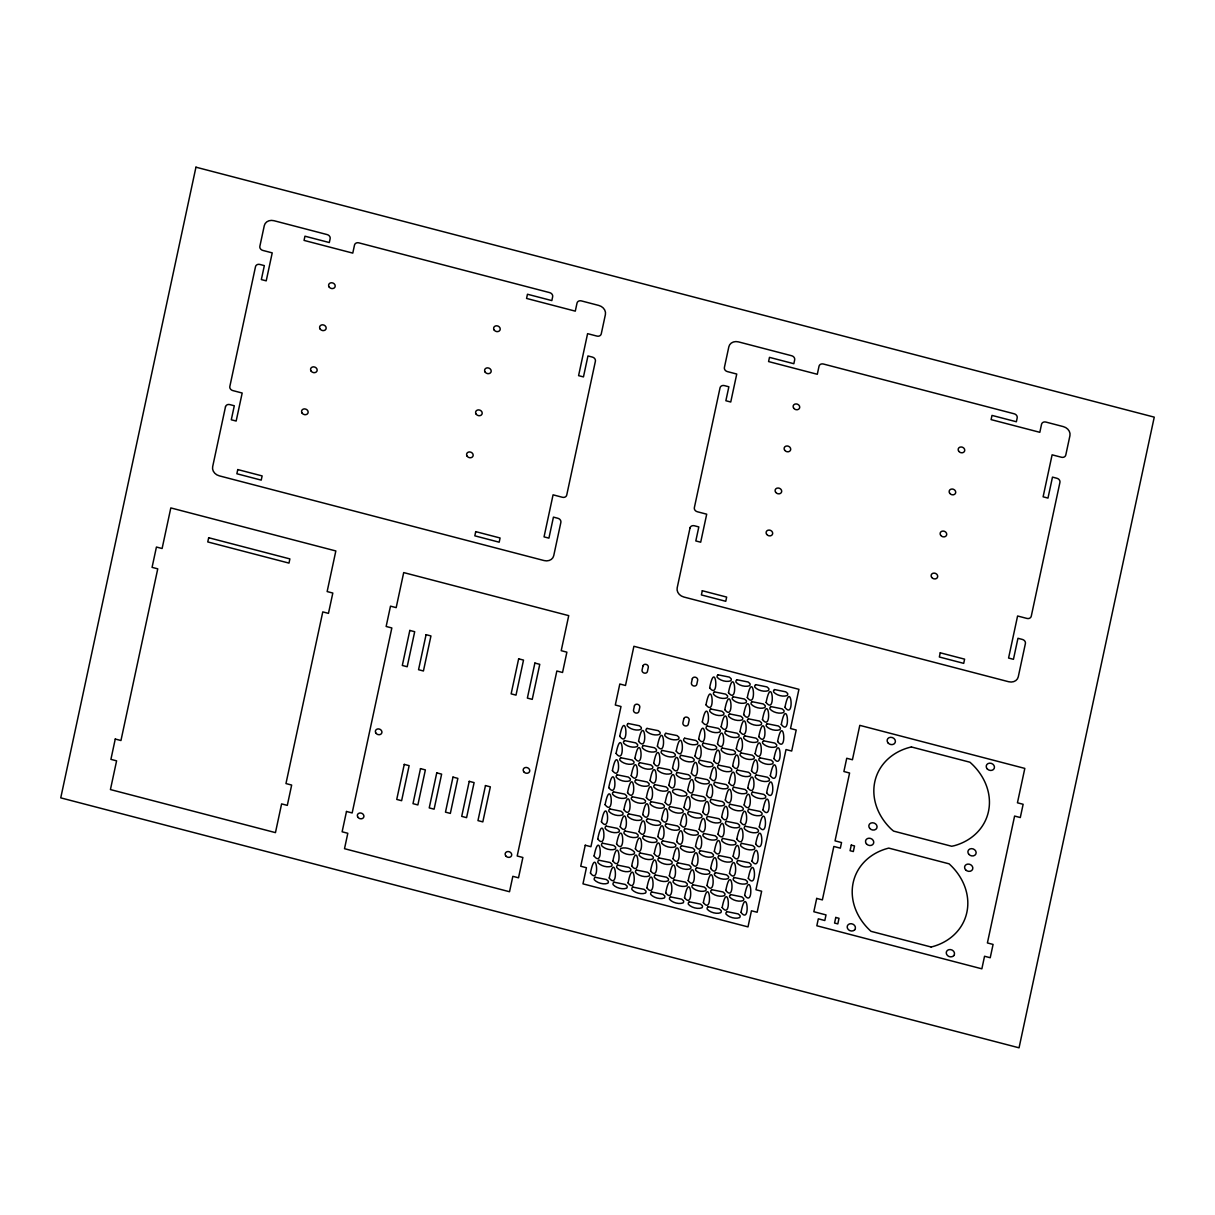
<?xml version="1.0" encoding="UTF-8"?>
<svg xmlns="http://www.w3.org/2000/svg" width="1215" height="1215" viewBox="0 0 1215 1215"><rect width="100%" height="100%" fill="white"/><g stroke="black" fill="none" stroke-linecap="round" stroke-linejoin="round"><path stroke-width="1.5" d="M686.217 795.536C682.162 797.101 675.57 795.309 672.73 792.028A2.658 2.263 21.2 0 1 673.186 789.887C677.226 788.322 683.817 790.13 686.672 793.41A2.658 2.263 21.2 0 1 686.217 795.536M620.88 848.45C624.935 846.885 631.511 848.678 634.367 851.958A2.658 2.263 21.2 0 1 633.911 854.099C629.871 855.664 623.28 853.856 620.425 850.576A2.658 2.263 21.2 0 1 620.88 848.45M590.444 873.053C600.711 886.51 596.292 843.058 590.444 873.053M594.089 855.998C604.356 869.469 599.937 826.003 594.089 855.998M597.75 838.927C608.016 852.383 603.597 808.932 597.75 838.927M601.425 821.796C611.692 835.252 607.272 791.8 601.425 821.796M605.1 804.679C615.367 818.135 610.948 774.684 605.1 804.679M608.745 787.639C619.012 801.095 614.593 757.628 608.745 787.639M612.406 770.553C622.672 784.024 618.253 740.558 612.406 770.553M616.081 753.422C626.348 766.878 621.928 723.426 616.081 753.422M609.247 878.035C619.513 891.491 615.094 848.04 609.247 878.035M619.756 736.305C630.023 749.761 625.604 706.31 619.756 736.305M612.892 860.979C623.158 874.451 618.739 830.984 612.892 860.979M616.552 843.909C626.819 857.365 622.399 813.913 616.552 843.909M620.227 826.777C630.494 840.233 626.074 796.782 620.227 826.777M623.903 809.661C634.169 823.117 629.75 779.666 623.903 809.661M627.548 792.605C637.829 806.077 633.395 762.61 627.548 792.605M631.208 775.534C641.49 789.006 637.055 745.539 631.208 775.534M634.883 758.403C645.15 771.859 640.73 728.408 634.883 758.403M628.064 882.941C638.346 896.397 633.911 852.945 628.064 882.941M638.558 741.287C648.825 754.743 644.406 711.291 638.558 741.287M631.709 865.9C641.991 879.356 637.556 835.89 631.709 865.9M635.369 848.814C645.651 862.285 641.216 818.819 635.369 848.814M639.044 831.683C649.326 845.139 644.892 801.687 639.044 831.683M642.72 814.566C653.002 828.023 648.567 784.571 642.72 814.566M646.38 797.526C656.647 810.982 652.212 767.531 646.38 797.526M650.04 780.44C660.307 793.911 655.872 750.445 650.04 780.44M653.7 763.309C663.982 776.765 659.548 733.313 653.7 763.309M646.896 887.846C657.163 901.302 652.728 857.851 646.896 887.846M657.376 746.192C667.658 759.648 663.223 716.197 657.376 746.192M650.541 870.806C660.808 884.262 656.373 840.81 650.541 870.806M654.202 853.735C664.468 867.191 660.034 823.74 654.202 853.735M657.877 836.588C668.144 850.06 663.709 806.593 657.877 836.588M661.552 819.472C671.819 832.943 667.384 789.477 661.552 819.472M665.197 802.432C675.464 815.888 671.029 772.436 665.197 802.432M668.857 785.361C679.124 798.817 674.69 755.365 668.857 785.361M672.533 768.214C682.8 781.685 678.365 738.219 672.533 768.214M665.698 892.828C675.965 906.299 671.531 862.832 665.698 892.828M676.208 751.098C686.475 764.569 682.04 721.103 676.208 751.098M669.344 875.787C679.61 889.243 675.176 845.792 669.344 875.787M673.004 858.716C683.27 872.173 678.836 828.721 673.004 858.716M676.679 841.57C686.946 855.041 682.511 811.574 676.679 841.57M680.354 824.453C690.621 837.925 686.186 794.458 680.354 824.453M683.999 807.413C694.266 820.869 689.847 777.418 683.999 807.413M687.66 790.342C697.926 803.798 693.507 760.347 687.66 790.342M691.335 773.196C701.602 786.667 697.167 743.2 691.335 773.196M684.531 897.672C694.798 911.128 690.378 867.677 684.531 897.672M695.01 756.079C705.277 769.551 700.842 726.084 695.01 756.079M688.176 880.617C698.443 894.088 694.023 850.622 688.176 880.617M698.655 739.039C708.922 752.495 704.487 709.044 698.655 739.039M691.836 863.546C702.103 877.002 697.683 833.551 691.836 863.546M702.316 721.968C712.582 735.424 708.148 691.973 702.316 721.968M695.512 846.415C705.778 859.871 701.359 816.419 695.512 846.415M705.991 704.822C716.258 718.293 711.823 674.826 705.991 704.822M699.187 829.298C709.454 842.754 705.034 799.303 699.187 829.298M709.651 687.796C719.918 701.252 715.483 657.801 709.651 687.796M702.832 812.243C713.099 825.714 708.679 782.247 702.832 812.243M706.492 795.172C716.759 808.643 712.339 765.177 706.492 795.172M710.168 778.04C720.434 791.497 716.015 748.045 710.168 778.04M703.348 902.578C713.615 916.034 709.196 872.583 703.348 902.578M713.843 760.924C724.11 774.38 719.69 730.929 713.843 760.924M706.993 885.522C717.26 898.994 712.841 855.527 706.993 885.522M717.488 743.884C727.755 757.34 723.335 713.873 717.488 743.884M710.654 868.452C720.92 881.923 716.501 838.456 710.654 868.452M721.148 726.798C731.415 740.269 726.995 696.803 721.148 726.798M714.329 851.32C724.596 864.776 720.176 821.325 714.329 851.32M724.823 709.666C735.09 723.122 730.671 679.671 724.823 709.666M718.004 834.204C728.271 847.66 723.851 804.208 718.004 834.204M728.484 692.626C738.75 706.097 734.331 662.631 728.484 692.626M721.649 817.163C731.931 830.62 727.496 787.168 721.649 817.163M725.309 800.077C735.591 813.549 731.157 770.082 725.309 800.077M728.985 782.946C739.252 796.402 734.832 752.951 728.985 782.946M722.166 907.484C732.448 920.94 728.013 877.488 722.166 907.484M732.66 765.83C742.927 779.286 738.507 735.834 732.66 765.83M725.811 890.443C736.093 903.899 731.658 860.448 725.811 890.443M736.305 748.789C746.572 762.245 742.152 718.794 736.305 748.789M729.471 873.372C739.753 886.828 735.318 843.362 729.471 873.372M739.965 731.719C750.232 745.175 745.813 701.708 739.965 731.719M733.146 856.226C743.428 869.682 738.993 826.23 733.146 856.226M743.641 714.572C753.908 728.028 749.488 684.577 743.641 714.572M736.822 839.109C747.104 852.581 742.669 809.114 736.822 839.109M747.301 697.531C757.568 711.003 753.148 667.536 747.301 697.531M740.482 822.069C750.749 835.525 746.314 792.074 740.482 822.069M744.142 804.998C754.409 818.454 749.974 775.003 744.142 804.998M747.802 787.852C758.084 801.323 753.649 757.856 747.802 787.852M740.998 912.389C751.265 925.86 746.83 882.394 740.998 912.389M751.478 770.735C761.759 784.207 757.325 740.74 751.478 770.735M744.643 895.349C754.91 908.805 750.475 865.353 744.643 895.349M755.123 753.695C765.404 767.151 760.97 723.7 755.123 753.695M748.303 878.278C758.57 891.734 754.135 848.283 748.303 878.278M758.783 736.624C769.065 750.08 764.63 706.629 758.783 736.624M751.979 861.131C762.245 874.603 757.811 831.136 751.979 861.131M762.458 719.477C772.74 732.949 768.305 689.482 762.458 719.477M755.654 844.015C765.921 857.486 761.486 814.02 755.654 844.015M766.118 702.452C776.4 715.908 771.965 672.457 766.118 702.452M759.299 826.975C769.566 840.431 765.131 796.979 759.299 826.975M762.959 809.904C773.226 823.36 768.791 779.909 762.959 809.904M766.635 792.772C776.901 806.228 772.467 762.762 766.635 792.772M770.31 775.656C780.577 789.112 776.142 745.661 770.31 775.656M773.955 758.6C784.222 772.072 779.787 728.605 773.955 758.6M777.615 741.53C787.882 754.986 783.447 711.534 777.615 741.53M781.291 724.398C791.557 737.854 787.123 694.403 781.291 724.398M784.951 707.358C795.218 720.814 790.783 677.363 784.951 707.358M195.949 167.184L60.75 797.86L1019.051 1047.816L1154.25 417.14L195.949 167.184M115.258 739.039L110.914 759.36L116.594 760.848L110.428 789.568L275.456 832.624L281.607 803.89L287.302 805.378L291.661 785.057L285.965 783.569L322.78 611.889L328.46 613.362L332.819 593.042L327.139 591.568L335.841 550.957L170.814 507.916L162.111 548.512L156.431 547.039L152.072 567.359L157.753 568.833L120.953 740.527L115.258 739.039M225.489 406.797L212.655 466.712A8.414 7.138 21.2 0 0 219.277 475.84L544.123 560.571A8.414 7.138 21.2 0 0 553.736 555.68L560.874 522.389A3.782 3.22 21.2 0 0 557.898 518.289L553.433 517.119L548.922 538.139L544.047 536.878L553.068 494.824L562.393 497.269A3.782 3.22 21.2 0 0 566.737 495.067L595.396 361.22A3.782 3.22 21.2 0 0 592.419 357.104L587.954 355.949L583.458 376.908L578.583 375.648L587.589 333.654L596.93 336.084A3.782 3.22 21.2 0 0 601.258 333.882L605.404 314.533A8.383 7.108 21.2 0 0 598.813 305.451L581.347 300.895A3.782 3.22 21.2 0 0 577.019 303.097L575.287 311.146L526.566 298.434L527.462 294.243L551.838 300.591L552.658 296.733A3.782 3.22 21.2 0 0 549.681 292.633L358.835 242.848A3.782 3.22 21.2 0 0 354.507 245.05L352.775 253.115L304.054 240.403L304.95 236.196L329.311 242.544L330.146 238.687A3.782 3.22 21.2 0 0 327.154 234.586L273.967 220.705A8.459 7.168 21.2 0 0 264.293 225.626L259.858 246.311A3.782 3.22 21.2 0 0 262.85 250.427L272.221 252.872L266.222 280.847L261.347 279.572L264.338 265.614L259.843 264.445A3.782 3.22 21.2 0 0 255.515 266.632L229.832 386.491A3.767 3.189 21.2 0 0 232.794 390.577L242.18 393.022L236.166 421.043L231.29 419.782L234.298 405.764L229.817 404.595A3.782 3.22 21.2 0 0 225.489 406.797M208.676 537.729L207.765 541.936L288.988 563.107L289.884 558.915L208.676 537.729M237.776 469.567L236.864 473.759L261.225 480.122L262.136 475.916L237.776 469.567M346.488 811.468L342.129 831.789L347.809 833.277L344.513 848.693L509.525 891.734L512.836 876.319L518.516 877.807L522.875 857.486L517.195 855.998L556.85 670.999L562.545 672.487L566.889 652.166L561.208 650.678L568.726 615.641L403.699 572.584L396.181 607.637L390.501 606.148L386.142 626.469L391.838 627.958L352.168 812.957L346.488 811.468M409.819 630.433L402.317 665.471L407.192 666.746L414.695 631.709L409.819 630.433M426.07 634.67L418.552 669.708L423.428 670.984L430.945 635.946L426.07 634.67M404.261 764.387L396.743 799.424L401.618 800.7L409.136 765.663L404.261 764.387M420.496 768.624L412.994 803.662L417.869 804.938L425.371 769.9L420.496 768.624M475.718 531.623L474.822 535.83L499.183 542.194L500.079 537.987L475.718 531.623M436.747 772.861L429.229 807.899L434.104 809.175L441.622 774.137L436.747 772.861M452.982 777.099L445.48 812.136L450.34 813.412L457.858 778.375L452.982 777.099M469.233 781.336L461.715 816.374L466.59 817.649L474.108 782.612L469.233 781.336M485.468 785.573L477.966 820.611L482.826 821.887L490.344 786.849L485.468 785.573M518.653 658.819L511.135 693.856L516.01 695.132L523.513 660.094L518.653 658.819M534.889 663.056L527.371 698.093L532.246 699.369L539.764 664.332L534.889 663.056M585.25 845.23L580.74 866.249L586.435 867.723L582.972 883.852L748 926.893L751.447 910.779L757.142 912.252L761.638 891.233L755.958 889.745L786.014 749.549L791.694 751.037L796.205 730.002L790.525 728.529L798.923 689.33L633.896 646.289L625.497 685.488L619.817 683.999L615.306 705.019L621.002 706.507L590.93 846.703L585.25 845.23M642.948 666.002L642.067 670.072A2.779 2.354 21.2 0 0 644.254 673.08A2.779 2.354 21.2 0 0 647.428 671.47L648.294 667.399A2.779 2.354 21.2 0 0 646.122 664.392A2.779 2.354 21.2 0 0 642.948 666.002M634.412 705.915L633.531 709.985A2.779 2.354 21.2 0 0 635.718 712.992A2.779 2.354 21.2 0 0 638.893 711.382L639.773 707.312A2.779 2.354 21.2 0 0 637.586 704.305A2.779 2.354 21.2 0 0 634.412 705.915M690.014 527.963L677.18 587.878A8.414 7.138 21.2 0 0 683.802 597.005L1008.647 681.736A8.414 7.138 21.2 0 0 1018.261 676.846L1025.399 643.555A3.782 3.22 21.2 0 0 1022.423 639.455L1017.957 638.285L1013.447 659.32L1008.572 658.044L1017.593 615.99L1026.933 618.435A3.782 3.22 21.2 0 0 1031.262 616.233L1059.936 482.385A3.782 3.22 21.2 0 0 1056.944 478.285L1052.479 477.115L1047.983 498.089L1043.108 496.814L1052.114 454.82L1061.454 457.25A3.782 3.22 21.2 0 0 1065.783 455.048L1069.929 435.699A8.383 7.108 21.2 0 0 1063.338 426.617L1045.872 422.061A3.782 3.22 21.2 0 0 1041.544 424.263L1039.827 432.312L991.091 419.615L992.002 415.409L1016.363 421.757L1017.183 417.899A3.782 3.22 21.2 0 0 1014.206 413.799L823.36 364.014A3.782 3.22 21.2 0 0 819.031 366.216L817.3 374.281L768.579 361.569L769.475 357.362L793.835 363.71L794.671 359.868A3.782 3.22 21.2 0 0 791.694 355.752L738.492 341.886A8.459 7.168 21.2 0 0 728.833 346.791L724.398 367.492A3.782 3.22 21.2 0 0 727.375 371.593L736.746 374.038L730.747 402.013L725.871 400.737L728.863 386.78L724.368 385.611A3.782 3.22 21.2 0 0 720.039 387.813L694.357 507.657A3.767 3.189 21.2 0 0 697.319 511.743L706.705 514.188L700.691 542.209L695.815 540.948L698.822 526.93L694.342 525.761A3.782 3.22 21.2 0 0 690.014 527.963M702.3 590.733L701.389 594.94L725.765 601.288L726.661 597.081L702.3 590.733M683.787 718.794L682.906 722.864A2.779 2.354 21.2 0 0 685.093 725.871A2.779 2.354 21.2 0 0 688.267 724.262L689.148 720.191A2.779 2.354 21.2 0 0 686.961 717.184A2.779 2.354 21.2 0 0 683.787 718.794M692.292 678.866L691.426 682.936A2.779 2.354 21.2 0 0 693.613 685.943A2.779 2.354 21.2 0 0 696.787 684.334L697.653 680.263A2.779 2.354 21.2 0 0 695.481 677.256A2.779 2.354 21.2 0 0 692.292 678.866M816.693 898.417L813.837 911.736L826.018 914.91L824.818 920.514L818.318 918.813L816.829 925.769L981.857 968.826L984.545 956.251L990.225 957.739L993.08 944.42L987.4 942.946L1014.601 816.055L1020.296 817.543L1023.136 804.284L1017.441 802.796L1024.822 768.412L859.795 725.355L852.429 759.755L846.734 758.266L843.893 771.525L849.589 773.013L835.039 840.856L841.539 842.542L840.34 848.146L833.839 846.46L822.373 899.905L816.693 898.417M835.768 917.447L834.568 923.051L837.818 923.901L839.018 918.297L835.768 917.447M851.275 845.093L850.075 850.697L853.325 851.548L854.525 845.929L851.275 845.093M940.243 652.804L939.347 656.996L963.708 663.36L964.604 659.153L940.243 652.804M854.692 929.733L854.57 929.915A4.207 3.569 21.2 0 1 847.554 928.503A4.207 3.569 21.2 0 1 851.533 923.749A4.207 3.569 21.2 0 1 854.859 929.566L854.692 929.733M953.775 955.567L953.638 955.765A4.207 3.569 21.2 0 1 946.622 954.352A4.207 3.569 21.2 0 1 950.601 949.598A4.207 3.569 21.2 0 1 953.942 955.415L953.775 955.567M628.201 723.487L627.73 723.836A2.658 2.263 21.2 0 0 627.274 725.962C630.114 729.243 636.706 731.05 640.761 729.486A2.658 2.263 21.2 0 0 641.216 727.36L639.409 725.765L628.201 723.487M624.525 740.603L624.054 740.953A2.658 2.263 21.2 0 0 623.599 743.079C626.454 746.359 633.045 748.167 637.085 746.602A2.658 2.263 21.2 0 0 637.541 744.476L635.734 742.881L624.525 740.603M718.126 674.841L717.655 675.176A2.658 2.263 21.2 0 0 717.199 677.317C720.039 680.597 726.631 682.39 730.686 680.825A2.658 2.263 21.2 0 0 731.141 678.699L729.334 677.104L718.126 674.841M647.018 728.408L646.547 728.742A2.658 2.263 21.2 0 0 646.091 730.883C648.947 734.164 655.538 735.956 659.578 734.392A2.658 2.263 21.2 0 0 660.034 732.265L658.226 730.671L647.018 728.408M620.85 757.75L620.379 758.084A2.658 2.263 21.2 0 0 619.923 760.226C622.779 763.506 629.37 765.298 633.41 763.734A2.658 2.263 21.2 0 0 633.865 761.608L632.058 760.013L620.85 757.75M714.466 691.867L713.995 692.216A2.658 2.263 21.2 0 0 713.539 694.342C716.379 697.623 722.971 699.43 727.026 697.866A2.658 2.263 21.2 0 0 727.481 695.739L725.674 694.145L714.466 691.867M643.343 745.524L642.872 745.858A2.658 2.263 21.2 0 0 642.416 748C645.271 751.28 651.863 753.072 655.903 751.508A2.658 2.263 21.2 0 0 656.358 749.382L654.551 747.787L643.343 745.524M736.943 679.747L736.472 680.096A2.658 2.263 21.2 0 0 736.017 682.222C738.872 685.503 745.448 687.295 749.503 685.746A2.658 2.263 21.2 0 0 749.959 683.605L748.151 682.01L736.943 679.747M665.835 733.313L665.364 733.663A2.658 2.263 21.2 0 0 664.909 735.789C667.764 739.069 674.355 740.861 678.395 739.297A2.658 2.263 21.2 0 0 678.851 737.171L677.044 735.576L665.835 733.313M617.19 774.821L616.719 775.17A2.658 2.263 21.2 0 0 616.263 777.296C619.118 780.577 625.71 782.369 629.75 780.82A2.658 2.263 21.2 0 0 630.205 778.678L628.398 777.084L617.19 774.821M710.79 709.013L710.319 709.347A2.658 2.263 21.2 0 0 709.864 711.489C712.704 714.769 719.295 716.561 723.35 714.997A2.658 2.263 21.2 0 0 723.806 712.871L721.999 711.276L710.79 709.013M639.667 762.656L639.196 763.005A2.658 2.263 21.2 0 0 638.741 765.131C641.596 768.412 648.187 770.204 652.227 768.655A2.658 2.263 21.2 0 0 652.683 766.513L650.875 764.918L639.667 762.656M733.283 696.787L732.812 697.121A2.658 2.263 21.2 0 0 732.356 699.263C735.197 702.543 741.788 704.336 745.843 702.771A2.658 2.263 21.2 0 0 746.299 700.645L744.491 699.05L733.283 696.787M662.16 750.43L661.689 750.779A2.658 2.263 21.2 0 0 661.233 752.905C664.089 756.186 670.68 757.978 674.72 756.413A2.658 2.263 21.2 0 0 675.176 754.287L673.368 752.693L662.16 750.43M755.76 684.653L755.29 685.002A2.658 2.263 21.2 0 0 754.834 687.128C757.689 690.409 764.281 692.216 768.32 690.652A2.658 2.263 21.2 0 0 768.776 688.525L766.969 686.915L755.76 684.653M684.653 738.219L684.197 738.568A2.658 2.263 21.2 0 0 683.741 740.694C686.581 743.975 693.173 745.782 697.213 744.218A2.658 2.263 21.2 0 0 697.668 742.076L695.861 740.482L684.653 738.219M613.545 791.861L613.074 792.21A2.658 2.263 21.2 0 0 612.618 794.337C615.473 797.617 622.065 799.424 626.105 797.86A2.658 2.263 21.2 0 0 626.56 795.734L624.753 794.124L613.545 791.861M707.13 726.084L706.659 726.433A2.658 2.263 21.2 0 0 706.204 728.56C709.044 731.84 715.635 733.632 719.69 732.083A2.658 2.263 21.2 0 0 720.146 729.942L718.338 728.347L707.13 726.084M636.007 779.726L635.536 780.076A2.658 2.263 21.2 0 0 635.081 782.202C637.936 785.482 644.527 787.29 648.567 785.725A2.658 2.263 21.2 0 0 649.023 783.584L647.215 781.989L636.007 779.726M729.607 713.919L729.137 714.268A2.658 2.263 21.2 0 0 728.681 716.394C731.536 719.675 738.128 721.467 742.168 719.918A2.658 2.263 21.2 0 0 742.623 717.776L740.816 716.182L729.607 713.919M658.484 767.561L658.029 767.91A2.658 2.263 21.2 0 0 657.573 770.037C660.413 773.317 667.005 775.124 671.044 773.56A2.658 2.263 21.2 0 0 671.5 771.434L669.693 769.824L658.484 767.561M752.1 701.693L751.629 702.042A2.658 2.263 21.2 0 0 751.174 704.168C754.029 707.449 760.62 709.241 764.66 707.677A2.658 2.263 21.2 0 0 765.116 705.551L763.309 703.956L752.1 701.693M680.992 755.335L680.521 755.684A2.658 2.263 21.2 0 0 680.066 757.811C682.906 761.091 689.497 762.883 693.552 761.334A2.658 2.263 21.2 0 0 694.008 759.193L692.186 757.598L680.992 755.335M609.869 808.977L609.398 809.327A2.658 2.263 21.2 0 0 608.943 811.453C611.798 814.733 618.374 816.541 622.429 814.976A2.658 2.263 21.2 0 0 622.885 812.835L621.078 811.24L609.869 808.977M774.578 689.573L774.107 689.907A2.658 2.263 21.2 0 0 773.651 692.034C776.506 695.329 783.098 697.121 787.138 695.557A2.658 2.263 21.2 0 0 787.593 693.431L785.786 691.836L774.578 689.573M703.485 743.124L703.014 743.474A2.658 2.263 21.2 0 0 702.559 745.6C705.399 748.88 711.99 750.688 716.045 749.123A2.658 2.263 21.2 0 0 716.501 746.997L714.693 745.403L703.485 743.124M632.362 796.782L631.891 797.116A2.658 2.263 21.2 0 0 631.436 799.257C634.291 802.538 640.882 804.33 644.922 802.766A2.658 2.263 21.2 0 0 645.378 800.639L643.57 799.045L632.362 796.782M725.947 730.99L725.476 731.339A2.658 2.263 21.2 0 0 725.021 733.465C727.876 736.746 734.468 738.553 738.507 736.989A2.658 2.263 21.2 0 0 738.963 734.862L737.156 733.253L725.947 730.99M654.824 784.632L654.369 784.981A2.658 2.263 21.2 0 0 653.913 787.107C656.753 790.388 663.344 792.195 667.384 790.631A2.658 2.263 21.2 0 0 667.84 788.505L666.033 786.91L654.824 784.632M748.425 718.824L747.954 719.174A2.658 2.263 21.2 0 0 747.498 721.3C750.354 724.58 756.945 726.388 760.985 724.823A2.658 2.263 21.2 0 0 761.441 722.697L759.633 721.087L748.425 718.824M677.317 772.482L676.846 772.816A2.658 2.263 21.2 0 0 676.391 774.942C679.231 778.238 685.822 780.03 689.877 778.466A2.658 2.263 21.2 0 0 690.333 776.339L688.525 774.745L677.317 772.482M606.194 826.124L605.723 826.458A2.658 2.263 21.2 0 0 605.267 828.6C608.123 831.88 614.714 833.672 618.754 832.108A2.658 2.263 21.2 0 0 619.21 829.982L617.402 828.387L606.194 826.124M770.918 706.598L770.447 706.948A2.658 2.263 21.2 0 0 769.991 709.074C772.846 712.355 779.438 714.162 783.478 712.597A2.658 2.263 21.2 0 0 783.933 710.456L782.126 708.861L770.918 706.598M699.81 760.241L699.339 760.59A2.658 2.263 21.2 0 0 698.883 762.716C701.723 765.997 708.315 767.804 712.37 766.24A2.658 2.263 21.2 0 0 712.825 764.114L711.018 762.504L699.81 760.241M628.687 813.883L628.216 814.232A2.658 2.263 21.2 0 0 627.76 816.359C630.615 819.639 637.207 821.446 641.247 819.882A2.658 2.263 21.2 0 0 641.702 817.756L639.895 816.161L628.687 813.883M722.302 748.045L721.832 748.379A2.658 2.263 21.2 0 0 721.376 750.521C724.231 753.801 730.807 755.593 734.862 754.029A2.658 2.263 21.2 0 0 735.318 751.903L733.511 750.308L722.302 748.045M651.179 801.687L650.708 802.022A2.658 2.263 21.2 0 0 650.253 804.163C653.108 807.443 659.699 809.236 663.739 807.671A2.658 2.263 21.2 0 0 664.195 805.545L662.388 803.95L651.179 801.687M744.765 735.91L744.294 736.244A2.658 2.263 21.2 0 0 743.838 738.371C746.693 741.666 753.285 743.458 757.325 741.894A2.658 2.263 21.2 0 0 757.78 739.768L755.973 738.173L744.765 735.91M602.534 843.195L602.063 843.529A2.658 2.263 21.2 0 0 601.607 845.67C604.462 848.951 611.054 850.743 615.094 849.179A2.658 2.263 21.2 0 0 615.549 847.052L613.742 845.458L602.534 843.195M767.242 723.745L766.771 724.079A2.658 2.263 21.2 0 0 766.316 726.206C769.171 729.501 775.762 731.293 779.802 729.729A2.658 2.263 21.2 0 0 780.258 727.603L778.45 726.008L767.242 723.745M696.134 777.387L695.663 777.722A2.658 2.263 21.2 0 0 695.208 779.863C698.063 783.143 704.639 784.936 708.694 783.371A2.658 2.263 21.2 0 0 709.15 781.245L707.343 779.65L696.134 777.387M625.011 831.03L624.54 831.379A2.658 2.263 21.2 0 0 624.085 833.505C626.94 836.786 633.531 838.578 637.571 837.014A2.658 2.263 21.2 0 0 638.027 834.887L636.22 833.293L625.011 831.03M718.627 765.161L718.156 765.496A2.658 2.263 21.2 0 0 717.701 767.637C720.556 770.918 727.147 772.71 731.187 771.145A2.658 2.263 21.2 0 0 731.643 769.019L729.835 767.424L718.627 765.161M647.504 818.804L647.033 819.138A2.658 2.263 21.2 0 0 646.577 821.279C649.433 824.56 656.024 826.352 660.064 824.788A2.658 2.263 21.2 0 0 660.52 822.661L658.712 821.067L647.504 818.804M741.12 752.951L740.649 753.3A2.658 2.263 21.2 0 0 740.193 755.426C743.048 758.707 749.64 760.499 753.68 758.935A2.658 2.263 21.2 0 0 754.135 756.808L752.328 755.214L741.12 752.951M670.012 806.593L669.541 806.942A2.658 2.263 21.2 0 0 669.085 809.069C671.925 812.349 678.517 814.141 682.572 812.592A2.658 2.263 21.2 0 0 683.027 810.451L681.205 808.856L670.012 806.593M598.889 860.235L598.418 860.585A2.658 2.263 21.2 0 0 597.962 862.711C600.817 865.991 607.394 867.799 611.449 866.234A2.658 2.263 21.2 0 0 611.904 864.093L610.097 862.498L598.889 860.235M763.582 740.816L763.111 741.15A2.658 2.263 21.2 0 0 762.656 743.291C765.511 746.572 772.102 748.364 776.142 746.8A2.658 2.263 21.2 0 0 776.598 744.673L774.79 743.079L763.582 740.816M692.474 794.458L692.003 794.807A2.658 2.263 21.2 0 0 691.548 796.934C694.403 800.214 700.979 802.006 705.034 800.442A2.658 2.263 21.2 0 0 705.49 798.316L703.682 796.721L692.474 794.458M714.952 782.293L714.481 782.642A2.658 2.263 21.2 0 0 714.025 784.769C716.88 788.049 723.472 789.841 727.512 788.292A2.658 2.263 21.2 0 0 727.967 786.151L726.16 784.556L714.952 782.293M643.829 835.935L643.358 836.284A2.658 2.263 21.2 0 0 642.902 838.411C645.757 841.691 652.349 843.483 656.389 841.934A2.658 2.263 21.2 0 0 656.844 839.793L655.037 838.198L643.829 835.935M737.444 770.067L736.973 770.401A2.658 2.263 21.2 0 0 736.518 772.543C739.373 775.823 745.964 777.615 750.004 776.051A2.658 2.263 21.2 0 0 750.46 773.925L748.653 772.33L737.444 770.067M666.321 823.709L665.866 824.059A2.658 2.263 21.2 0 0 665.41 826.185C668.25 829.465 674.841 831.257 678.881 829.693A2.658 2.263 21.2 0 0 679.337 827.567L677.53 825.972L666.321 823.709M595.229 877.276L594.758 877.625A2.658 2.263 21.2 0 0 594.302 879.751C597.157 883.032 603.749 884.839 607.789 883.275A2.658 2.263 21.2 0 0 608.244 881.148L606.437 879.554L595.229 877.276M759.937 757.856L759.466 758.206A2.658 2.263 21.2 0 0 759.01 760.332C761.866 763.612 768.457 765.404 772.497 763.855A2.658 2.263 21.2 0 0 772.953 761.714L771.145 760.119L759.937 757.856M688.829 811.499L688.358 811.848A2.658 2.263 21.2 0 0 687.903 813.974C690.743 817.255 697.334 819.062 701.389 817.498A2.658 2.263 21.2 0 0 701.845 815.371L700.037 813.761L688.829 811.499M617.706 865.141L617.235 865.49A2.658 2.263 21.2 0 0 616.78 867.616C619.635 870.897 626.226 872.704 630.266 871.14A2.658 2.263 21.2 0 0 630.722 869.014L628.914 867.419L617.706 865.141M711.291 799.364L710.821 799.713A2.658 2.263 21.2 0 0 710.365 801.839C713.22 805.12 719.812 806.927 723.851 805.363A2.658 2.263 21.2 0 0 724.307 803.221L722.5 801.627L711.291 799.364M640.168 853.006L639.697 853.355A2.658 2.263 21.2 0 0 639.242 855.481C642.097 858.762 648.688 860.569 652.728 859.005A2.658 2.263 21.2 0 0 653.184 856.879L651.377 855.269L640.168 853.006M733.769 787.199L733.298 787.548A2.658 2.263 21.2 0 0 732.842 789.674C735.698 792.955 742.289 794.762 746.329 793.198A2.658 2.263 21.2 0 0 746.785 791.056L744.977 789.461L733.769 787.199M662.661 840.841L662.19 841.19A2.658 2.263 21.2 0 0 661.735 843.316C664.575 846.597 671.166 848.404 675.206 846.84A2.658 2.263 21.2 0 0 675.677 844.714L673.854 843.104L662.661 840.841M756.262 774.973L755.806 775.322A2.658 2.263 21.2 0 0 755.335 777.448C758.19 780.729 764.782 782.521 768.822 780.972A2.658 2.263 21.2 0 0 769.277 778.83L767.47 777.236L756.262 774.973M685.154 828.615L684.683 828.964A2.658 2.263 21.2 0 0 684.227 831.09C687.067 834.371 693.659 836.178 697.714 834.614A2.658 2.263 21.2 0 0 698.169 832.472L696.362 830.878L685.154 828.615M614.046 882.196L613.59 882.53A2.658 2.263 21.2 0 0 613.135 884.672C615.975 887.952 622.566 889.745 626.606 888.18A2.658 2.263 21.2 0 0 627.062 886.054L625.254 884.459L614.046 882.196M707.646 816.419L707.176 816.753A2.658 2.263 21.2 0 0 706.72 818.88C709.575 822.175 716.167 823.967 720.206 822.403A2.658 2.263 21.2 0 0 720.662 820.277L718.855 818.682L707.646 816.419M636.523 870.062L636.053 870.396A2.658 2.263 21.2 0 0 635.597 872.537C638.452 875.818 645.044 877.61 649.083 876.045A2.658 2.263 21.2 0 0 649.539 873.919L647.732 872.324L636.523 870.062M730.109 804.269L729.638 804.619A2.658 2.263 21.2 0 0 729.182 806.745C732.038 810.025 738.629 811.833 742.669 810.268A2.658 2.263 21.2 0 0 743.124 808.142L741.317 806.547L730.109 804.269M658.986 857.927L658.53 858.261A2.658 2.263 21.2 0 0 658.074 860.387C660.914 863.683 667.506 865.475 671.546 863.911A2.658 2.263 21.2 0 0 672.017 861.784L670.194 860.19L658.986 857.927M752.586 792.104L752.131 792.453A2.658 2.263 21.2 0 0 751.675 794.58C754.515 797.86 761.106 799.667 765.146 798.103A2.658 2.263 21.2 0 0 765.602 795.977L763.795 794.382L752.586 792.104M681.478 845.762L681.007 846.096A2.658 2.263 21.2 0 0 680.552 848.237C683.392 851.518 689.983 853.31 694.038 851.745A2.658 2.263 21.2 0 0 694.494 849.619L692.687 848.024L681.478 845.762M703.971 833.52L703.5 833.87A2.658 2.263 21.2 0 0 703.045 835.996C705.9 839.276 712.476 841.084 716.531 839.519A2.658 2.263 21.2 0 0 716.987 837.393L715.179 835.799L703.971 833.52M632.878 887.102L632.408 887.451A2.658 2.263 21.2 0 0 631.952 889.577C634.792 892.858 641.383 894.65 645.438 893.086A2.658 2.263 21.2 0 0 645.894 890.96L644.087 889.365L632.878 887.102M726.464 821.325L725.993 821.659A2.658 2.263 21.2 0 0 725.537 823.8C728.393 827.081 734.984 828.873 739.024 827.309A2.658 2.263 21.2 0 0 739.479 825.182L737.672 823.588L726.464 821.325M655.341 874.967L654.885 875.316A2.658 2.263 21.2 0 0 654.429 877.443C657.269 880.723 663.861 882.515 667.901 880.951A2.658 2.263 21.2 0 0 668.356 878.825L666.549 877.23L655.341 874.967M748.926 809.19L748.47 809.524A2.658 2.263 21.2 0 0 748.015 811.666C750.855 814.946 757.446 816.738 761.486 815.174A2.658 2.263 21.2 0 0 761.942 813.048L760.134 811.453L748.926 809.19M677.818 862.832L677.347 863.166A2.658 2.263 21.2 0 0 676.892 865.308C679.732 868.588 686.323 870.38 690.378 868.816A2.658 2.263 21.2 0 0 690.834 866.69L689.027 865.095L677.818 862.832M700.296 850.667L699.825 851.001A2.658 2.263 21.2 0 0 699.369 853.143C702.224 856.423 708.816 858.215 712.856 856.651A2.658 2.263 21.2 0 0 713.311 854.525L711.504 852.93L700.296 850.667M722.788 838.441L722.318 838.775A2.658 2.263 21.2 0 0 721.862 840.917C724.717 844.197 731.308 845.989 735.348 844.425A2.658 2.263 21.2 0 0 735.804 842.299L733.997 840.704L722.788 838.441M651.696 892.007L651.225 892.357A2.658 2.263 21.2 0 0 650.769 894.483C653.624 897.764 660.201 899.571 664.256 898.006A2.658 2.263 21.2 0 0 664.711 895.865L662.904 894.27L651.696 892.007M745.281 826.23L744.825 826.58A2.658 2.263 21.2 0 0 744.355 828.706C747.21 831.986 753.801 833.779 757.841 832.229A2.658 2.263 21.2 0 0 758.297 830.088L756.489 828.493L745.281 826.23M674.173 879.873L673.702 880.222A2.658 2.263 21.2 0 0 673.247 882.348C676.087 885.629 682.678 887.436 686.733 885.872A2.658 2.263 21.2 0 0 687.189 883.73L685.381 882.136L674.173 879.873M696.635 867.738L696.165 868.087A2.658 2.263 21.2 0 0 695.709 870.213C698.564 873.494 705.156 875.286 709.196 873.737A2.658 2.263 21.2 0 0 709.651 871.595L707.844 870.001L696.635 867.738M719.113 855.573L718.642 855.922A2.658 2.263 21.2 0 0 718.187 858.048C721.042 861.329 727.633 863.121 731.673 861.572A2.658 2.263 21.2 0 0 732.129 859.43L730.321 857.836L719.113 855.573M741.606 843.347L741.135 843.696A2.658 2.263 21.2 0 0 740.679 845.822C743.534 849.103 750.126 850.895 754.166 849.331A2.658 2.263 21.2 0 0 754.621 847.204L752.814 845.61L741.606 843.347M670.513 896.913L670.042 897.262A2.658 2.263 21.2 0 0 669.587 899.389C672.442 902.669 679.033 904.476 683.073 902.912A2.658 2.263 21.2 0 0 683.529 900.786L681.721 899.176L670.513 896.913M692.99 884.778L692.52 885.127A2.658 2.263 21.2 0 0 692.064 887.254C694.919 890.534 701.495 892.342 705.551 890.777A2.658 2.263 21.2 0 0 706.006 888.651L704.199 887.056L692.99 884.778M715.453 872.643L714.982 872.993A2.658 2.263 21.2 0 0 714.526 875.119C717.382 878.399 723.973 880.207 728.013 878.642A2.658 2.263 21.2 0 0 728.468 876.516L726.661 874.906L715.453 872.643M737.93 860.478L737.459 860.827A2.658 2.263 21.2 0 0 737.004 862.954C739.859 866.234 746.45 868.042 750.49 866.477A2.658 2.263 21.2 0 0 750.946 864.351L749.139 862.741L737.93 860.478M689.33 901.834L688.859 902.168A2.658 2.263 21.2 0 0 688.404 904.309C691.259 907.59 697.85 909.382 701.89 907.818A2.658 2.263 21.2 0 0 702.346 905.691L700.539 904.097L689.33 901.834M711.808 889.699L711.337 890.033A2.658 2.263 21.2 0 0 710.881 892.175C713.737 895.455 720.328 897.247 724.368 895.683A2.658 2.263 21.2 0 0 724.823 893.557L723.016 891.962L711.808 889.699M734.27 877.564L733.799 877.898A2.658 2.263 21.2 0 0 733.344 880.025C736.199 883.32 742.79 885.112 746.83 883.548A2.658 2.263 21.2 0 0 747.286 881.422L745.478 879.827L734.27 877.564M708.148 906.739L707.692 907.089A2.658 2.263 21.2 0 0 707.236 909.215C710.076 912.495 716.668 914.288 720.708 912.723A2.658 2.263 21.2 0 0 721.163 910.597L719.356 909.002L708.148 906.739M730.625 894.604L730.154 894.954A2.658 2.263 21.2 0 0 729.699 897.08C732.554 900.361 739.145 902.153 743.185 900.588A2.658 2.263 21.2 0 0 743.641 898.462L741.833 896.867L730.625 894.604M726.98 911.645L726.509 911.994A2.658 2.263 21.2 0 0 726.054 914.12C728.894 917.401 735.485 919.193 739.54 917.644A2.658 2.263 21.2 0 0 739.996 915.502L738.188 913.908L726.98 911.645M911.417 746.967L909.671 747.377A58.897 49.997 21.2 0 0 891.263 829.146L893.541 831.09L951.71 846.263L954.534 845.64A58.897 49.997 21.2 0 0 971.286 763.445L969.904 762.215L911.417 746.967M931.161 947.017L871.003 931.328A58.897 49.997 21.2 0 1 888.757 848.1L949.097 863.835A58.897 49.997 21.2 0 1 931.161 947.017M958.726 451.266A3.372 2.855 21.2 0 0 964.437 451.433A3.372 2.855 21.2 0 0 961.187 446.968A3.372 2.855 21.2 0 0 958.726 451.266M766.665 534.357A3.372 2.855 21.2 0 0 772.375 534.524A3.372 2.855 21.2 0 0 769.125 530.059A3.372 2.855 21.2 0 0 766.665 534.357M775.671 492.318A3.372 2.855 21.2 0 0 781.382 492.485A3.372 2.855 21.2 0 0 778.147 488.005A3.372 2.855 21.2 0 0 775.671 492.318M931.692 577.414A3.372 2.855 21.2 0 0 937.388 577.565A3.372 2.855 21.2 0 0 934.153 573.1A3.372 2.855 21.2 0 0 931.692 577.414M949.72 493.32A3.372 2.855 21.2 0 0 955.415 493.472A3.372 2.855 21.2 0 0 952.18 489.007A3.372 2.855 21.2 0 0 949.72 493.32M940.699 535.359A3.372 2.855 21.2 0 0 946.409 535.526A3.372 2.855 21.2 0 0 943.159 531.046A3.372 2.855 21.2 0 0 940.699 535.359M793.699 408.225A3.372 2.855 21.2 0 0 799.409 408.392A3.372 2.855 21.2 0 0 796.174 403.912A3.372 2.855 21.2 0 0 793.699 408.225M784.693 450.279A3.372 2.855 21.2 0 0 790.403 450.431A3.372 2.855 21.2 0 0 787.153 445.966A3.372 2.855 21.2 0 0 784.693 450.279M505.805 855.968A3.372 2.855 21.2 0 0 511.485 855.876A3.372 2.855 21.2 0 0 508.022 851.533A3.372 2.855 21.2 0 0 505.805 855.968M357.726 817.012A3.372 2.855 21.2 0 0 363.452 817.695A3.372 2.855 21.2 0 0 360.703 813.002A3.372 2.855 21.2 0 0 357.726 817.012M523.741 771.753A3.372 2.855 21.2 0 0 529.436 771.905A3.372 2.855 21.2 0 0 526.201 767.44A3.372 2.855 21.2 0 0 523.741 771.753M375.739 732.888A3.372 2.855 21.2 0 0 381.449 733.632A3.372 2.855 21.2 0 0 378.776 728.924A3.372 2.855 21.2 0 0 375.739 732.888M888.044 742.927A4.207 3.569 21.2 0 0 895.121 742.669A4.207 3.569 21.2 0 0 890.641 737.308A4.207 3.569 21.2 0 0 888.044 742.927M869.743 828.402A4.207 3.569 21.2 0 0 876.805 828.098A4.207 3.569 21.2 0 0 872.294 822.768A4.207 3.569 21.2 0 0 869.743 828.402M968.811 854.282A4.207 3.569 21.2 0 0 975.873 853.993A4.207 3.569 21.2 0 0 971.377 848.647A4.207 3.569 21.2 0 0 968.811 854.282M965.606 869.819A4.207 3.569 21.2 0 0 972.623 869.272A4.207 3.569 21.2 0 0 967.899 864.078A4.207 3.569 21.2 0 0 965.606 869.819M987.218 768.882A4.207 3.569 21.2 0 0 994.235 768.396A4.207 3.569 21.2 0 0 989.587 763.157A4.207 3.569 21.2 0 0 987.218 768.882M866.417 843.833A4.207 3.569 21.2 0 0 873.479 843.575A4.207 3.569 21.2 0 0 869.014 838.213A4.207 3.569 21.2 0 0 866.417 843.833M494.201 330.1A3.372 2.855 21.2 0 0 499.912 330.267A3.372 2.855 21.2 0 0 496.662 325.787A3.372 2.855 21.2 0 0 494.201 330.1M302.14 413.191A3.372 2.855 21.2 0 0 307.835 413.358A3.372 2.855 21.2 0 0 304.601 408.878A3.372 2.855 21.2 0 0 302.14 413.191M311.146 371.152A3.372 2.855 21.2 0 0 316.857 371.304A3.372 2.855 21.2 0 0 313.607 366.839A3.372 2.855 21.2 0 0 311.146 371.152M467.152 456.232A3.372 2.855 21.2 0 0 472.863 456.4A3.372 2.855 21.2 0 0 469.628 451.934A3.372 2.855 21.2 0 0 467.152 456.232M485.18 372.154A3.372 2.855 21.2 0 0 490.89 372.306A3.372 2.855 21.2 0 0 487.655 367.841A3.372 2.855 21.2 0 0 485.18 372.154M476.174 414.194A3.372 2.855 21.2 0 0 481.884 414.361A3.372 2.855 21.2 0 0 478.634 409.88A3.372 2.855 21.2 0 0 476.174 414.194M329.174 287.059A3.372 2.855 21.2 0 0 334.884 287.226A3.372 2.855 21.2 0 0 331.634 282.746A3.372 2.855 21.2 0 0 329.174 287.059M320.168 329.098A3.372 2.855 21.2 0 0 325.863 329.265A3.372 2.855 21.2 0 0 322.628 324.8A3.372 2.855 21.2 0 0 320.168 329.098"/></g></svg>
